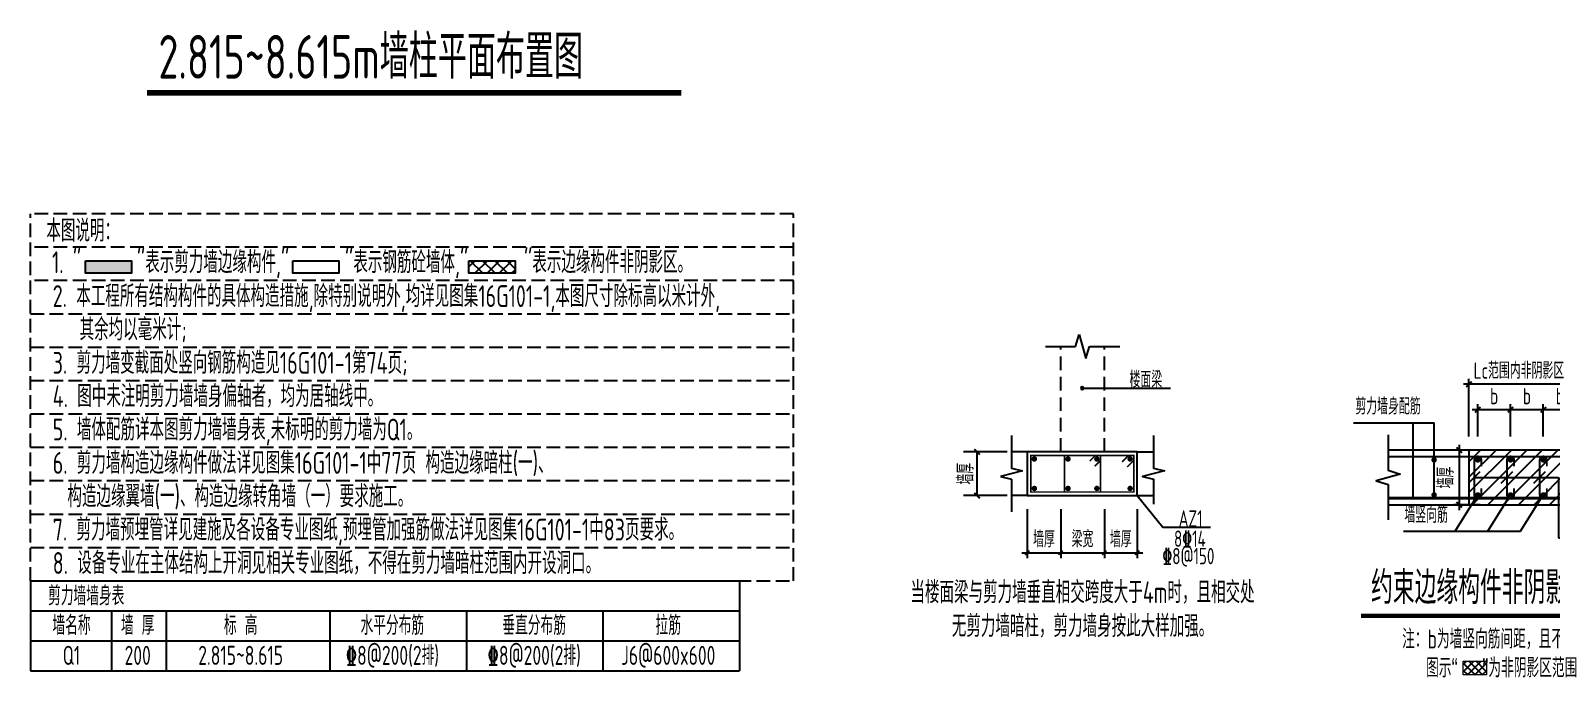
# Model space of a CAD drawing. Extents: x -1712635 to -854203, y -534641 to -21985.
# Drawn here: x -1342045 to -1314185, y -240922 to -229060 of the extents above; entities that cross this region are included whole.
import ezdxf
from ezdxf.enums import TextEntityAlignment as Align

# ---------------------------------------------------------------- set-up
doc = ezdxf.new("R2010")
doc.units = 0
doc.header["$LTSCALE"] = 1000
for name, pattern in [('DASH', [0.35, 0.25, -0.1]), ('DASHED', [0.75, 0.5, -0.25]), ('H3普通虚线', [4.2, 3, -1.2])]:
    doc.linetypes.add(name, pattern=pattern)
doc.layers.get('0').update_dxf_attribs({"linetype": 'CONTINUOUS'})
doc.layers.get('Defpoints').update_dxf_attribs({"linetype": 'CONTINUOUS'})
for name, color, linetype in [('COLU_DE_TH', 7, 'CONTINUOUS'), ('DIM', 2, 'CONTINUOUS'), ('HATCH', 8, 'CONTINUOUS'), ('PUB_TEXT', 2, 'CONTINUOUS'), ('S-BEAM-XRBAR', 20, 'CONTINUOUS'), ('S-DETL-DIM', 151, 'CONTINUOUS'), ('S-DETL-LINE1', 2, 'CONTINUOUS'), ('S-DETL-LINE2', 2, 'H3普通虚线'), ('S-DETL-TEXT', 7, 'CONTINUOUS'), ('S-SLAB-DIM', 151, 'CONTINUOUS'), ('S-WALL-BEHATCH', 51, 'CONTINUOUS'), ('S-X详图钢筋', 6, 'CONTINUOUS'), ('S-文字', 7, 'CONTINUOUS'), ('S-表格线', 54, 'CONTINUOUS'), ('TEXT', 2, 'CONTINUOUS'), ('THIN', 7, 'CONTINUOUS')]:
    doc.layers.add(name, color=color, linetype=linetype)
doc.layers.add('墙柱轮廓', color=7, linetype='CONTINUOUS', lineweight=18)
doc.styles.add('TSSD_DIMENSION', font='Tssdeng.shx', dxfattribs={"width": 0.7, "bigfont": 'tssdchn.shx'})
doc.styles.add('TSSD_Norm', font='Tssdeng.shx', dxfattribs={"bigfont": 'tssdchn.shx'})
doc.styles.add('TSSD_REIN', font='tssdeng.shx', dxfattribs={"width": 0.7, "height": 300, "bigfont": 'tssdchn.shx'})
doc.dimstyles.new('TSSD_100_100$0', dxfattribs={"dimtxt": 300, "dimasz": 80, "dimexe": 100, "dimexo": 250, "dimgap": 100, "dimtad": 1, "dimdec": 0, "dimzin": 0, "dimdsep": 46, "dimtxsty": 'TSSD_DIMENSION', "dimblk": 'ARCHTICK', "dimcen": 0, "dimdle": 100, "dimclrd": 3, "dimclre": 3, "dimclrt": 7, "dimadec": 0, "dimazin": 0, "dimtfac": 1, "dimtdec": 0, "dimtix": 1, "dimtmove": 2, "dimatfit": 3, "dimldrblk": 'ARCHTICK', "dimfxl": 0, "dimtolj": 1, "dimtzin": 0, "dimarcsym": 0})
doc.dimstyles.new('TSSD_25_100', dxfattribs={"dimtxt": 300, "dimasz": 100, "dimexe": 100, "dimexo": 250, "dimgap": 100, "dimtad": 1, "dimdec": 0, "dimlfac": 0.25, "dimzin": 0, "dimdsep": 46, "dimtxsty": 'TSSD_DIMENSION', "dimblk": 'ARCHTICK', "dimcen": 0, "dimdle": 100, "dimclrt": 7, "dimadec": 0, "dimazin": 0, "dimtfac": 1, "dimtdec": 0, "dimtix": 1, "dimtmove": 2, "dimatfit": 3, "dimldrblk": 'ARCHTICK', "dimfxl": 0, "dimtolj": 1, "dimtzin": 0, "dimarcsym": 0})

# ---------------------------------------------------------------- blocks, each defined once
blk = doc.blocks.new('*U1653')
at = {"layer": 'HATCH'}
for points in [[(5140097, 756132), (5140097, 756363), (5140942, 756132)], [(5140097, 756363), (5140942, 756132), (5140942, 756363)]]:
    blk.add_solid(points, dxfattribs=at)
blk = doc.blocks.new('_ArchTick')
at = {"color": 0, "const_width": 0.35}
blk.add_lwpolyline([(-0.5, -0.5), (0.5, 0.5)], dxfattribs=at)
blk = doc.blocks.new('*D1647')
at = {"layer": 'Defpoints', "color": 0}
for p in [(2113, 5957), (2113, 4750), (3945, 4750)]:
    blk.add_point(p, dxfattribs=at)
at = {"layer": 'S-DETL-DIM', "color": 0, "lineweight": -2}
for p, q in [((2113, 5957), (2013, 5957)), ((2113, 5000), (2113, 6057)), ((3945, 5957), (2113, 5957)), ((3945, 5000), (3945, 6057)), ((3945, 5957), (4045, 5957))]:
    blk.add_line(p, q, dxfattribs=at)
at = {"layer": 'S-DETL-DIM', "color": 0, "lineweight": -2, "xscale": 100, "yscale": 100, "zscale": 100}
blk.add_blockref('_ArchTick', (2113, 5957), dxfattribs=at)
at = {"layer": 'S-DETL-DIM', "color": 0, "lineweight": -2, "xscale": 100, "yscale": 100, "zscale": 100, "rotation": 180}
blk.add_blockref('_ArchTick', (3945, 5957), dxfattribs=at)
at = {"layer": 'S-DETL-DIM', "color": 7, "insert": (3029, 6207), "char_height": 300, "attachment_point": 5, "style": 'TSSD_DIMENSION'}
blk.add_mtext('\\A1;Lc范围内非阴影区', dxfattribs=at)
blk = doc.blocks.new('*D1648')
at = {"layer": 'Defpoints', "color": 0}
for p in [(2275, 5491), (2275, 4750), (2875, 4750)]:
    blk.add_point(p, dxfattribs=at)
at = {"layer": 'S-DETL-DIM', "color": 0, "lineweight": -2}
for p, q in [((2275, 5000), (2275, 5591)), ((2875, 5000), (2875, 5591)), ((2975, 5491), (2175, 5491))]:
    blk.add_line(p, q, dxfattribs=at)
at = {"layer": 'S-DETL-DIM', "color": 0, "lineweight": -2, "xscale": 100, "yscale": 100, "zscale": 100, "rotation": 180}
blk.add_blockref('_ArchTick', (2275, 5491), dxfattribs=at)
at = {"layer": 'S-DETL-DIM', "color": 0, "lineweight": -2, "xscale": 100, "yscale": 100, "zscale": 100}
blk.add_blockref('_ArchTick', (2875, 5491), dxfattribs=at)
at = {"layer": 'S-DETL-DIM', "color": 7, "insert": (2575, 5741), "char_height": 300, "attachment_point": 5, "style": 'TSSD_DIMENSION'}
blk.add_mtext('\\A1;b', dxfattribs=at)
blk = doc.blocks.new('*D1649')
at = {"layer": 'Defpoints', "color": 0}
for p in [(2875, 5491), (2875, 4750), (3475, 4750)]:
    blk.add_point(p, dxfattribs=at)
at = {"layer": 'S-DETL-DIM', "color": 0, "lineweight": -2}
for p, q in [((2875, 5000), (2875, 5591)), ((3475, 5000), (3475, 5591)), ((3575, 5491), (2775, 5491))]:
    blk.add_line(p, q, dxfattribs=at)
at = {"layer": 'S-DETL-DIM', "color": 0, "lineweight": -2, "xscale": 100, "yscale": 100, "zscale": 100, "rotation": 180}
blk.add_blockref('_ArchTick', (2875, 5491), dxfattribs=at)
at = {"layer": 'S-DETL-DIM', "color": 0, "lineweight": -2, "xscale": 100, "yscale": 100, "zscale": 100}
blk.add_blockref('_ArchTick', (3475, 5491), dxfattribs=at)
at = {"layer": 'S-DETL-DIM', "color": 7, "insert": (3175, 5741), "char_height": 300, "attachment_point": 5, "style": 'TSSD_DIMENSION'}
blk.add_mtext('\\A1;b', dxfattribs=at)
blk = doc.blocks.new('*D1650')
at = {"layer": 'Defpoints', "color": 0}
for p in [(3475, 5491), (3475, 4750), (4075, 4750)]:
    blk.add_point(p, dxfattribs=at)
at = {"layer": 'S-DETL-DIM', "color": 0, "lineweight": -2}
for p, q in [((3475, 5000), (3475, 5591)), ((4075, 5000), (4075, 5591)), ((4175, 5491), (3375, 5491))]:
    blk.add_line(p, q, dxfattribs=at)
at = {"layer": 'S-DETL-DIM', "color": 0, "lineweight": -2, "xscale": 100, "yscale": 100, "zscale": 100, "rotation": 180}
blk.add_blockref('_ArchTick', (3475, 5491), dxfattribs=at)
at = {"layer": 'S-DETL-DIM', "color": 0, "lineweight": -2, "xscale": 100, "yscale": 100, "zscale": 100}
blk.add_blockref('_ArchTick', (4075, 5491), dxfattribs=at)
at = {"layer": 'S-DETL-DIM', "color": 7, "insert": (3775, 5741), "char_height": 300, "attachment_point": 5, "style": 'TSSD_DIMENSION'}
blk.add_mtext('\\A1;b', dxfattribs=at)
blk = doc.blocks.new('*D1651')
at = {"layer": 'Defpoints', "color": 0}
for p in [(2566, 4750), (1936, 3750), (2566, 3750)]:
    blk.add_point(p, dxfattribs=at)
at = {"layer": 'S-DETL-DIM', "color": 0, "lineweight": -2}
for p, q in [((2316, 4750), (1836, 4750)), ((1936, 4850), (1936, 3650)), ((2316, 3750), (1836, 3750))]:
    blk.add_line(p, q, dxfattribs=at)
at = {"layer": 'S-DETL-DIM', "color": 0, "lineweight": -2, "xscale": 100, "yscale": 100, "zscale": 100}
for p, rotation in [((1936, 4750), 90), ((1936, 3750), 270)]:
    blk.add_blockref('_ArchTick', p, dxfattribs=dict(at, rotation=rotation))
at = {"layer": 'S-DETL-DIM', "color": 7, "insert": (1686, 4250), "char_height": 300, "attachment_point": 5, "rotation": 90, "style": 'TSSD_DIMENSION'}
blk.add_mtext('\\A1;墙厚', dxfattribs=at)
blk = doc.blocks.new('*D1641')
at = {"layer": 'Defpoints', "color": 0}
for p in [(870131, 774354), (870743, 774354), (870743, 773305)]:
    blk.add_point(p, dxfattribs=at)
at = {"layer": 'S-SLAB-DIM', "color": 3, "lineweight": -2}
for p, q in [((870131, 774104), (870131, 773205)), ((870743, 774104), (870743, 773205)), ((870031, 773305), (870843, 773305))]:
    blk.add_line(p, q, dxfattribs=at)
at = {"layer": 'S-SLAB-DIM', "color": 3, "lineweight": -2, "xscale": 80, "yscale": 80, "zscale": 80, "rotation": 180}
blk.add_blockref('_ArchTick', (870131, 773305), dxfattribs=at)
at = {"layer": 'S-SLAB-DIM', "color": 3, "lineweight": -2, "xscale": 80, "yscale": 80, "zscale": 80}
blk.add_blockref('_ArchTick', (870743, 773305), dxfattribs=at)
at = {"layer": 'S-SLAB-DIM', "color": 7, "insert": (870437, 773555), "char_height": 300, "attachment_point": 5, "style": 'TSSD_DIMENSION'}
blk.add_mtext('\\A1;墙厚', dxfattribs=at)
blk = doc.blocks.new('*D1642')
at = {"layer": 'Defpoints', "color": 0}
for p in [(870743, 774354), (871543, 774354), (871543, 773305)]:
    blk.add_point(p, dxfattribs=at)
at = {"layer": 'S-SLAB-DIM', "color": 3, "lineweight": -2}
for p, q in [((870743, 774104), (870743, 773205)), ((871543, 774104), (871543, 773205)), ((870643, 773305), (871643, 773305))]:
    blk.add_line(p, q, dxfattribs=at)
at = {"layer": 'S-SLAB-DIM', "color": 3, "lineweight": -2, "xscale": 80, "yscale": 80, "zscale": 80, "rotation": 180}
blk.add_blockref('_ArchTick', (870743, 773305), dxfattribs=at)
at = {"layer": 'S-SLAB-DIM', "color": 3, "lineweight": -2, "xscale": 80, "yscale": 80, "zscale": 80}
blk.add_blockref('_ArchTick', (871543, 773305), dxfattribs=at)
at = {"layer": 'S-SLAB-DIM', "color": 7, "insert": (871143, 773555), "char_height": 300, "attachment_point": 5, "style": 'TSSD_DIMENSION'}
blk.add_mtext('\\A1;梁宽', dxfattribs=at)
blk = doc.blocks.new('*D1643')
at = {"layer": 'Defpoints', "color": 0}
for p in [(871543, 774354), (872145, 774354), (872145, 773305)]:
    blk.add_point(p, dxfattribs=at)
at = {"layer": 'S-SLAB-DIM', "color": 3, "lineweight": -2}
for p, q in [((871543, 774104), (871543, 773205)), ((872145, 774104), (872145, 773205)), ((871443, 773305), (872245, 773305))]:
    blk.add_line(p, q, dxfattribs=at)
at = {"layer": 'S-SLAB-DIM', "color": 3, "lineweight": -2, "xscale": 80, "yscale": 80, "zscale": 80, "rotation": 180}
blk.add_blockref('_ArchTick', (871543, 773305), dxfattribs=at)
at = {"layer": 'S-SLAB-DIM', "color": 3, "lineweight": -2, "xscale": 80, "yscale": 80, "zscale": 80}
blk.add_blockref('_ArchTick', (872145, 773305), dxfattribs=at)
at = {"layer": 'S-SLAB-DIM', "color": 7, "insert": (871844, 773555), "char_height": 300, "attachment_point": 5, "style": 'TSSD_DIMENSION'}
blk.add_mtext('\\A1;墙厚', dxfattribs=at)
blk = doc.blocks.new('20210311.03312664')
at = {"layer": 'HATCH'}
h = blk.add_hatch(dxfattribs=at)
h.set_pattern_fill('METAL', color=256, scale=50, style=0)
h.set_pattern_definition([(45, (970506.73, 314564.58), (-141.421356, 141.421356), [])])
h.paths.add_polyline_path([(3945, 4750.5), (2113.2, 4750.5), (2113.2, 3750.5), (3945, 3750.5)])
at = {"layer": 'HATCH', "ltscale": 0.5}
h = blk.add_hatch(dxfattribs=at)
h.set_pattern_fill('HOLE_MATETIEL', color=256, scale=30, style=0)
h.set_pattern_definition([(45, (0, 584.78), (-67.352, 67.352), []), (135, (0, 584.78), (-67.352, -67.352), [])])
h.paths.add_polyline_path([(2009.3, 881.5), (2436.4, 881.5), (2436.4, 630), (2009.3, 630)])
at = {"layer": 'S-WALL-BEHATCH'}
h = blk.add_hatch(dxfattribs=at)
h.set_pattern_fill('钢筋混凝土', color=0, scale=100, style=0)
h.set_pattern_definition([(45, (-313936.74, 156299.2), (-176.7767, 176.7767), []), (50, (-313936.74, 156299.2), (717.2602, -62.7521), [75, -825]), (355, (-313936.74, 156299.2), (-138.7513, 752.1921), [60, -660]), (100.4514, (-313877, 156294), (578.5094, 689.4395), [63.7402, -701.1421]), (46.1842, (-313936.7, 156499.2), (1067.241, -165.519), [112.5, -1237.5]), (96.6356, (-313847.8, 156485.4), (934.6627, 974.118), [95.6103, -1051.713]), (351.1842, (-313936.7, 156499.2), (934.662, 974.1186), [90, -990]), (21, (-313836.74, 156449.2), (596.9071, -402.6189), [75, -825]), (326, (-313836.74, 156449.2), (243.3153, 725.15), [60, -660]), (71.4514, (-313787, 156415.66), (840.2226, 322.5305), [63.7402, -701.1421]), (37.5, (-313936.74, 156299.2), (12.15986, 332.89385), [0, -652, 0, -670, 0, -662.5]), (7.5, (-313936.74, 156299.2), (263.06954, 394.4117), [0, -382, 0, -637, 0, -252.5]), (327.5, (-314159.74, 156299.2), (533.82244, -22.55487), [0, -250, 0, -780, 0, -1035]), (317.5, (-314259.74, 156299.2), (583.1862, 100.105), [0, -325, 0, -518, 0, -735])])
h.paths.add_polyline_path([(5370.8, 3750.5), (5370.8, 4120.5), (5150.8, 4190.5), (5590.8, 4310.5), (5370.8, 4380.5), (5370.8, 4750.5), (3945, 4750.5), (3945, 3750.5)])
at = {"layer": 'S-DETL-LINE1', "color": 0}
for p, q in [((5370.8, 4750.5), (631.6, 4750.5)), ((631.6, 3750.5), (5370.8, 3750.5))]:
    blk.add_line(p, q, dxfattribs=at)
for points in [[(631.6, 5030.5), (631.6, 4380.5), (851.6, 4310.5), (411.6, 4190.5), (631.6, 4120.5), (631.6, 3470.5)], [(5370.8, 3470.5), (5370.8, 4120.5), (5150.8, 4190.5), (5590.8, 4310.5), (5370.8, 4380.5), (5370.8, 5030.5)]]:
    blk.add_lwpolyline(points, dxfattribs=at)
at = {"layer": 'S-DETL-LINE2', "color": 0}
for p, q in [((2113.2, 4750.5), (2113.2, 3750.5)), ((3945, 4750.5), (3945, 3750.5))]:
    blk.add_line(p, q, dxfattribs=at)
at = {"layer": 'S-DETL-TEXT'}
for p, q in [((0, 5252), (1475, 5252)), ((1089.8, 3870.5), (1089.8, 5252)), ((1475, 3929.9), (1475, 5252)), ((4663.9, 5252), (6022.2, 5252)), ((4663.9, 4489.6), (4663.9, 5252)), ((2103.9, 4144.4), (2316.1, 4356.5)), ((2210, 4250.5), (3755.5, 4250.5)), ((2703.9, 4144.4), (2916.1, 4356.5)), ((3303.9, 4144.4), (3516.1, 4356.5)), ((3755.5, 4250.5), (3755.5, 3145.1)), ((1858.3, 3265.1), (2275, 3929.9)), ((2458.3, 3265.1), (2875, 3929.9)), ((3058.3, 3265.1), (3475, 3929.9)), ((916.5, 3265.1), (3058.3, 3265.1)), ((3755.5, 3145.1), (5557.5, 3145.1))]:
    blk.add_line(p, q, dxfattribs=at)
at = {"layer": 'S-DETL-TEXT', "const_width": 80}
blk.add_lwpolyline([(135.2, 1713.7), (6369.7, 1713.7)], dxfattribs=at)
at = {"layer": 'S-WALL-BEHATCH', "color": 0}
blk.add_lwpolyline([(5150.8, 4190.5), (5590.8, 4310.5), (5370.8, 4380.5), (5370.8, 4750.5), (3945, 4750.5), (3945, 3750.5), (5370.8, 3750.5), (5370.8, 4120.5)], close=True, dxfattribs=at)
at = {"layer": 'S-X详图钢筋'}
for points, const_width in [([(5370.8, 4630.5), (631.6, 4630.5)], 40), ([(5370.8, 3815.5), (4010, 3815.5), (4010, 4685.5), (5370.8, 4685.5)], 35), ([(631.6, 3870.5), (5370.8, 3870.5)], 50)]:
    blk.add_lwpolyline(points, dxfattribs=dict(at, const_width=const_width))
at = {"layer": 'S-X详图钢筋', "const_width": 50}
for points in [[(1500, 4571, -1), (1450, 4571, -1)], [(2300, 4571, -1), (2250, 4571, -1)], [(2900, 4571, -1), (2850, 4571, -1)], [(3500, 4571, -1), (3450, 4571, -1)], [(4050, 4580.5, 1), (4100, 4580.5, 1)], [(1500, 3929.9, 1), (1450, 3929.9, 1)], [(2300, 3929.9, 1), (2250, 3929.9, 1)], [(2900, 3929.9, 1), (2850, 3929.9, 1)], [(3500, 3929.9, 1), (3450, 3929.9, 1)], [(4100, 3929.9, 1), (4050, 3929.9, 1)]]:
    blk.add_lwpolyline(points, format="xyb", close=True, dxfattribs=at)
at = {"layer": 'S-X详图钢筋', "const_width": 35}
for points in [[(2340, 4451), (2340, 4571, 1), (2210, 4571), (2210, 3929.9, 1), (2340, 3929.9), (2340, 4049.9)], [(2940, 4451), (2940, 4571, 1), (2810, 4571), (2810, 3929.9, 1), (2940, 3929.9), (2940, 4049.9)], [(3540, 4451), (3540, 4571, 1), (3410, 4571), (3410, 3929.9, 1), (3540, 3929.9), (3540, 4049.9)]]:
    blk.add_lwpolyline(points, format="xyb", dxfattribs=at)
at = {"layer": '墙柱轮廓', "color": 2}
blk.add_lwpolyline([(2009.3, 881.5), (2436.4, 881.5), (2436.4, 630), (2009.3, 630)], close=True, dxfattribs=at)
at = {"layer": 'S-DETL-TEXT', "style": 'TSSD_REIN', "width": 0.7}
for s, p in [('剪力墙身配筋', (32.7, 5313.8)), ('约束边缘构件', (4795.8, 5313.8)), ('墙竖向筋', (929.8, 3327.6))]:
    blk.add_text(s, height=300, dxfattribs=at).set_placement(p, align=Align.BOTTOM_LEFT)
for s, height, p in [('\x8410拉筋，竖向间距', 300, (3914.5, 3251.7)), ('同墙水平筋间距', 300, (3914.5, 2792)), ('约束边缘构件非阴影区结构大样', 600, (319.9, 1931.1)), ('注：b为墙竖向筋间距，且不得大于200。', 350, (889.3, 1114.3)), ('图示“   ”为非阴影区范围', 350, (1329.2, 584.8))]:
    blk.add_text(s, height=height, dxfattribs=at).set_placement(p)
at = {"layer": 'S-DETL-DIM', "color": 0}
for base, p1, p2, text, picture, middle in [((2113.2, 5957.2), (3945, 4750.5), (2113.2, 4750.5), 'Lc范围内非阴影区', '*D1647', (3029.1, 6207.2)), ((2275, 5490.8), (2875, 4750.5), (2275, 4750.5), 'b', '*D1648', (2575, 5740.8)), ((2875, 5490.8), (3475, 4750.5), (2875, 4750.5), 'b', '*D1649', (3175, 5740.8)), ((3475, 5490.8), (4075, 4750.5), (3475, 4750.5), 'b', '*D1650', (3775, 5740.8))]:
    dim = blk.add_linear_dim(base=base, p1=p1, p2=p2, text=text, dimstyle='TSSD_25_100', dxfattribs=at)
    dim.commit()
    dim.dimension.update_dxf_attribs({"geometry": picture, "text_midpoint": middle})
at = {"layer": 'S-DETL-DIM'}
dim = blk.add_aligned_dim(p1=(2566, 4750.5), p2=(2566, 3750.5), distance=-629.5, text='墙厚', dimstyle='TSSD_25_100', dxfattribs=at)
dim.commit()
dim.dimension.update_dxf_attribs({"geometry": '*D1651', "text_midpoint": (1686.5, 4250.5)})
blk = doc.blocks.new('20210311.03310910')
at = {"layer": 'COLU_DE_TH'}
blk.add_lwpolyline([(2298.1, 2648.3), (4312.5, 2648.3), (4312.5, 3448.3), (2298.1, 3448.3)], close=True, dxfattribs=at)
at = {"layer": 'DIM'}
for p, q in [((1931.8, 3448.3), (1128.2, 3448.3)), ((1378.2, 2648.3), (1378.2, 3448.3)), ((1931.8, 2648.3), (1128.2, 2648.3))]:
    blk.add_line(p, q, dxfattribs=at)
at = {"layer": 'S-DETL-LINE2'}
blk.add_lwpolyline([(2630.6, 5381.3), (3180.6, 5381.3), (3250.6, 5601.3), (3370.6, 5161.3), (3440.6, 5381.3), (3990.6, 5381.3)], dxfattribs=at)
at = {"layer": 'S-X详图钢筋', "const_width": 30}
blk.add_lwpolyline([(2363.1, 3383.3), (2363.1, 2713.3), (4247.5, 2713.3), (4247.5, 3383.3)], close=True, dxfattribs=at)
at = {"layer": 'S-X详图钢筋', "const_width": 50}
for points in [[(2453.1, 3318.3, 1), (2403.1, 3318.3, 1)], [(3020.1, 3318.3, 1), (3070.1, 3318.3, 1)], [(3547.7, 3318.3, 1), (3597.7, 3318.3, 1)], [(4207.5, 3318.3, 1), (4157.5, 3318.3, 1)], [(2453.1, 2778.3, 1), (2403.1, 2778.3, 1)], [(3020.1, 2778.3, 1), (3070.1, 2778.3, 1)], [(3547.7, 2778.3, 1), (3597.7, 2778.3, 1)], [(4207.5, 2778.3, 1), (4157.5, 2778.3, 1)]]:
    blk.add_lwpolyline(points, format="xyb", close=True, dxfattribs=at)
at = {"layer": 'S-X详图钢筋', "const_width": 30}
for points in [[(3441.9, 3279.4), (3545.9, 3383.3), (3637.7, 3383.3), (3637.7, 2713.3), (2980.1, 2713.3), (2980.1, 3383.3), (3637.7, 3383.3), (3637.7, 3291.5), (3533.8, 3187.5)], [(4155.5, 3383.3), (4035.6, 3263.4)], [(4127.5, 3171.4), (4247.5, 3291.4)]]:
    blk.add_lwpolyline(points, dxfattribs=at)
at = {"layer": 'THIN', "linetype": 'DASHED', "ltscale": 0.5}
for p, q in [((2910.6, 3448.3), (2910.6, 5381.3)), ((3710.6, 3448.3), (3710.6, 5381.3))]:
    blk.add_line(p, q, dxfattribs=at)
at = {"layer": 'THIN'}
for p, q in [((3303.2, 4617.9), (4923.1, 4617.9)), ((2210.6, 3098.3), (1810.6, 2998.3)), ((1810.6, 2998.3), (2010.6, 2948.3))]:
    blk.add_line(p, q, dxfattribs=at)
for points in [[(2010.6, 3748.3), (2010.6, 3148.3), (2210.6, 3098.3)], [(4610.6, 3748.3), (4610.6, 3148.3), (4810.6, 3098.3), (4410.6, 2998.3), (4610.6, 2948.3), (4610.6, 2488.1)], [(2298.1, 3448.3), (2010.6, 3448.3)], [(4312.5, 3448.3), (4610.6, 3448.3)], [(2010.6, 2948.3), (2010.6, 2348.3)], [(2298.1, 2648.3), (2010.6, 2648.3)], [(4312.5, 2648.3), (4610.6, 2648.3)], [(4312.5, 2648.3), (4778.3, 2068.7), (5653.4, 2068.7)]]:
    blk.add_lwpolyline(points, dxfattribs=at)
for start, end in [(0, 180), (180, 0)]:
    blk.add_arc((3303.2, 4617.9), 25, start, end, dxfattribs=at)
at = {"layer": 'DIM', "xscale": 100, "yscale": 100, "zscale": 100}
for p, rotation in [((1378.2, 3448.3), 90), ((1378.2, 2648.3), 270)]:
    blk.add_blockref('_ArchTick', p, dxfattribs=dict(at, rotation=rotation))
at = {"layer": 'DIM', "color": 7, "insert": (1168.2, 3048.3), "char_height": 300, "attachment_point": 5, "rotation": 90, "style": 'TSSD_DIMENSION'}
blk.add_mtext('\\A1;墙厚', dxfattribs=at)
at = {"layer": 'TEXT', "color": 0, "style": 'TSSD_Norm', "width": 0.7}
for s, p in [('当楼面梁与剪力墙垂直相交跨度大于4m时，且相交处', (3310.6, 675.2)), ('无剪力墙暗柱，剪力墙身按此大样加强。', (3310.6, 56.7))]:
    blk.add_text(s, height=400, dxfattribs=at).set_placement(p, align=Align.CENTER)
at = {"layer": 'THIN', "style": 'TSSD_REIN', "width": 0.7}
for s, p in [('楼面梁', (4469.7, 4775.8)), ('AZ1', (5290.4, 2226.5)), ('8\x8414', (5276.4, 1857.1)), ('\x848@150', (5249.7, 1538.3))]:
    blk.add_text(s, height=300, dxfattribs=at).set_placement(p, align=Align.MIDDLE_CENTER)
at = {"layer": 'S-SLAB-DIM'}
for base, p1, p2, text, picture, middle in [((2910.6, 1599.5), (2298.1, 2648.3), (2910.6, 2648.3), '墙厚', '*D1641', (2604.4, 1849.5)), ((3710.6, 1599.5), (2910.6, 2648.3), (3710.6, 2648.3), '梁宽', '*D1642', (3310.6, 1849.5)), ((4312.5, 1599.5), (3710.6, 2648.3), (4312.5, 2648.3), '墙厚', '*D1643', (4011.6, 1849.5))]:
    dim = blk.add_linear_dim(base=base, p1=p1, p2=p2, text=text, dimstyle='TSSD_100_100$0', dxfattribs=at)
    dim.commit()
    dim.dimension.update_dxf_attribs({"geometry": picture, "text_midpoint": middle, "insert": (-867832.6, -771705.5)})

msp = doc.modelspace()

# ---------------------------------------------------------------- hatches: boundary and pattern name
at = {"layer": 'HATCH'}
h = msp.add_hatch(dxfattribs=at)
h.set_pattern_fill('HOLE_MATETIEL', color=252, scale=50, style=0)
h.set_pattern_definition([(45, (-1637926.95, -199650.29), (-112.2532, 112.2532), []), (135, (-1637926.95, -199650.29), (-112.2532, -112.2532), [])])
h.paths.add_polyline_path([(-1334012.61, -233281.27), (-1333167.81, -233281.27), (-1333167.81, -233512), (-1334012.61, -233512)])

# ---------------------------------------------------------------- linework, layer by layer
at = {"layer": 'PUB_TEXT', "color": 7, "const_width": 100}
msp.add_lwpolyline([(-1339910.26, -230204.57), (-1330123.13, -230204.57)], dxfattribs=at)
at = {"layer": 'S-文字'}
for points in [[(-1341035.83, -233281.27), (-1340191.03, -233281.27), (-1340191.03, -233512), (-1341035.83, -233512)], [(-1337239.37, -233281.27), (-1336394.57, -233281.27), (-1336394.57, -233512), (-1337239.37, -233512)], [(-1334012.61, -233281.27), (-1333167.81, -233281.27), (-1333167.81, -233512), (-1334012.61, -233512)]]:
    msp.add_lwpolyline(points, close=True, dxfattribs=at)
at = {"layer": 'S-表格线', "linetype": 'DASH'}
for p, q in [((-1342045.31, -239147.11), (-1342045.31, -232420.34)), ((-1328070.19, -232420.34), (-1342045.31, -232420.34)), ((-1328070.19, -239147.11), (-1328070.19, -232420.34)), ((-1328070.19, -233031.86), (-1342045.31, -233031.86)), ((-1328070.19, -233643.39), (-1342045.31, -233643.39)), ((-1342045.31, -234254.91), (-1328070.19, -234254.91)), ((-1342045.31, -234866.44), (-1328070.19, -234866.44)), ((-1342045.31, -235477.96), (-1328070.19, -235477.96)), ((-1342045.31, -236089.49), (-1328070.19, -236089.49)), ((-1342045.31, -236701.01), (-1328070.19, -236701.01)), ((-1342045.31, -237312.53), (-1328070.19, -237312.53)), ((-1342045.31, -237924.06), (-1328070.19, -237924.06)), ((-1342045.31, -238535.58), (-1328070.19, -238535.58)), ((-1342045.31, -239147.11), (-1328070.19, -239147.11))]:
    msp.add_line(p, q, dxfattribs=at)
at = {"layer": 'S-表格线'}
for p, q in [((-1342045.31, -239147.11), (-1342045.31, -240797.11)), ((-1342045.31, -239147.11), (-1329059.56, -239147.11)), ((-1329059.56, -239147.11), (-1329059.56, -240797.11)), ((-1342045.31, -239697.11), (-1329059.56, -239697.11)), ((-1340559.56, -239697.11), (-1340559.56, -240797.11)), ((-1339559.56, -239697.11), (-1339559.56, -240797.11)), ((-1336559.56, -239697.11), (-1336559.56, -240797.11)), ((-1334059.56, -239697.11), (-1334059.56, -240797.11)), ((-1331559.56, -239697.11), (-1331559.56, -240797.11)), ((-1342045.31, -240247.11), (-1329059.56, -240247.11)), ((-1342045.31, -240797.11), (-1329059.56, -240797.11))]:
    msp.add_line(p, q, dxfattribs=at)

# ---------------------------------------------------------------- block references
at = {"layer": 'HATCH'}
msp.add_blockref('*U1653', (-6481132.64, -989644.05), dxfattribs=at)
at = {"layer": 'S-BEAM-XRBAR', "color": 0, "ltscale": 0.5}
for name, p in [('20210311.03310910', (-1326085.8, -240233.73)), ('20210311.03312664', (-1317811.22, -241503.79))]:
    msp.add_blockref(name, p, dxfattribs=at)

# ---------------------------------------------------------------- texts
at = {"layer": 'PUB_TEXT', "color": 7, "style": 'TSSD_REIN', "width": 0.7}
msp.add_text('2.815~8.615m墙柱平面布置图', height=800, dxfattribs=at).set_placement((-1339700.68, -229944.57))
at = {"layer": 'S-文字', "style": 'TSSD_REIN', "width": 0.7}
for s, height, p in [('本图说明：', 400, (-1341752.42, -232930.51)), ('1. "      "表示剪力墙边缘构件,"      "表示钢筋砼墙体,"      "表示边缘构件非阴影区。', 400, (-1341650.69, -233509.47)), ('2. 本工程所有结构构件的具体构造措施,除特别说明外,均详见图集16G101-1,本图尺寸除标高以米计外,', 400, (-1341637.17, -234129.77)), ('其余均以毫米计;', 400, (-1341144.57, -234741.3)), ('3. 剪力墙变截面处竖向钢筋构造见16G101-1第74页;', 400, (-1341637.17, -235352.82)), ('4. 图中未注明剪力墙墙身偏轴者，均为居轴线中。', 400, (-1341637.17, -235964.35)), ('6. 剪力墙构造边缘构件做法详见图集16G101-1中77页 构造边缘暗柱(一)、', 400, (-1341637.17, -237187.39)), ('构造边缘翼墙(一)、构造边缘转角墙（一）要求施工。', 400, (-1341367.93, -237798.92)), ('7. 剪力墙预埋管详见建施及各设备专业图纸,预埋管加强筋做法详见图集16G101-1中83页要求。', 400, (-1341637.17, -238410.44)), ('8. 设备专业在主体结构上开洞见相关专业图纸，不得在剪力墙暗柱范围内开设洞口。', 400, (-1341637.17, -239021.97)), ('剪力墙墙身表', 350, (-1341721.55, -239597.11))]:
    msp.add_text(s, height=height, dxfattribs=at).set_placement(p)
at = {"layer": 'S-文字', "color": 3, "style": 'TSSD_REIN', "width": 0.7}
msp.add_text('5. 墙体配筋详本图剪力墙墙身表,未标明的剪力墙为Q1。', height=400, dxfattribs=at).set_placement((-1341637.17, -236575.87))
at = {"layer": 'S-文字', "style": 'TSSD_REIN', "width": 0.7}
for s, p in [('墙名称', (-1341292.99, -240139.24)), ('墙 厚', (-1340080.3, -240139.24)), ('标 高', (-1338194.92, -240139.24)), ('水平分布筋', (-1335416.45, -240139.24)), ('垂直分布筋', (-1332819.39, -240139.24)), ('拉筋', (-1330363.21, -240139.24)), ('Q1', (-1341292.99, -240689.24)), ('200', (-1340080.3, -240689.24)), ('2.815~8.615', (-1338194.92, -240689.24)), ('%%1328@200(2排)', (-1335416.45, -240689.24)), ('%%1328@200(2排)', (-1332819.39, -240689.24)), ('J6@600x600', (-1330363.21, -240689.24))]:
    msp.add_text(s, height=350, dxfattribs=at).set_placement(p, align=Align.CENTER)

doc.saveas('drawing.dxf')
